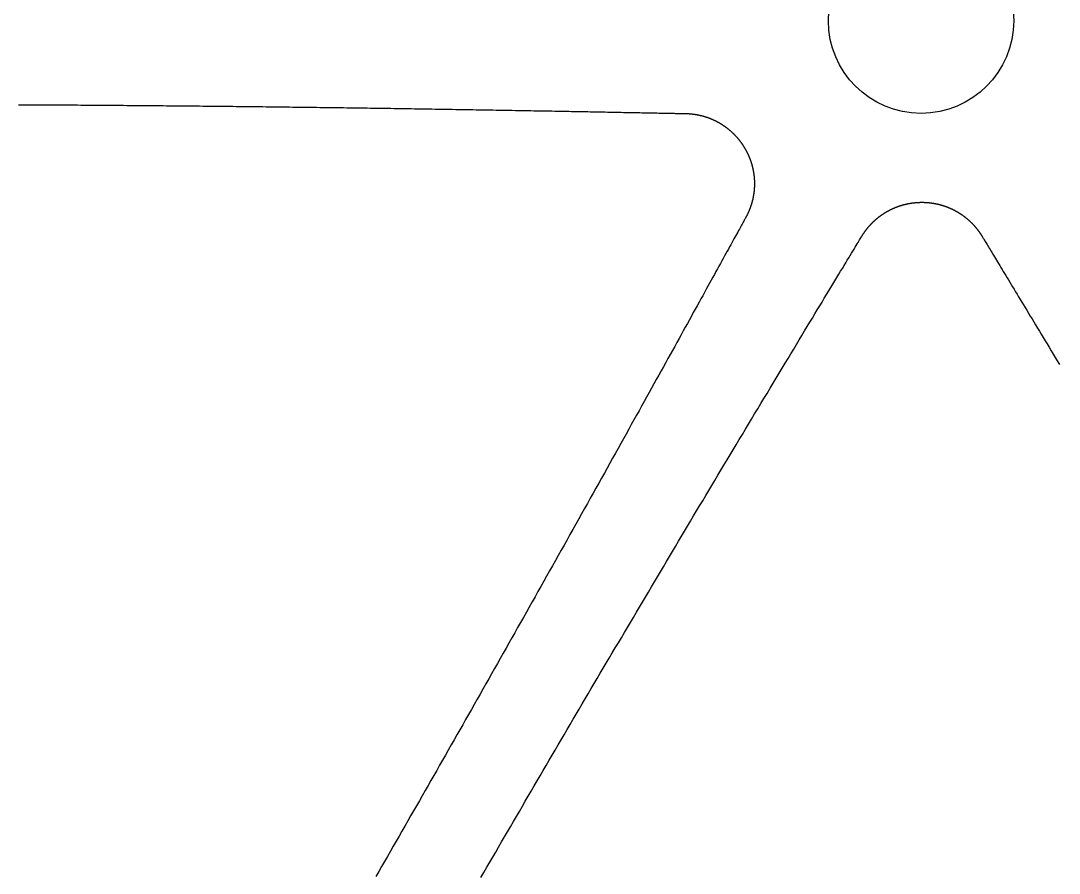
# Model space of a CAD drawing. Extents: x -3 to 136, y 0 to 121.
# Drawn here: x 52.1 to 68.9, y 46.94 to 60.73 of the extents above; entities that cross this region are included whole.
import ezdxf

# ---------------------------------------------------------------- set-up
doc = ezdxf.new("R2010")
doc.units = 0
doc.layers.get('0').update_dxf_attribs({"linetype": 'CONTINUOUS'})

msp = doc.modelspace()

# ---------------------------------------------------------------- linework, layer by layer
for points in [[(52.0584, 59.3766, 0), (52.1115, 59.3763, 0), (52.1647, 59.3761, 0), (52.2178, 59.3758, 0), (52.271, 59.3756, 0), (52.3241, 59.3753, 0), (52.3773, 59.375, 0), (52.4304, 59.3748, 0), (52.4836, 59.3745, 0), (52.5367, 59.3742, 0), (52.5899, 59.3739, 0), (52.6431, 59.3736, 0), (52.6962, 59.3733, 0), (52.7494, 59.373, 0), (52.8026, 59.3727, 0), (52.8558, 59.3724, 0), (52.909, 59.372, 0), (52.9622, 59.3717, 0), (53.0154, 59.3714, 0), (53.0686, 59.371, 0), (53.1218, 59.3707, 0), (53.175, 59.3703, 0), (53.2282, 59.37, 0), (53.2815, 59.3696, 0), (53.3347, 59.3693, 0), (53.388, 59.3689, 0), (53.4412, 59.3685, 0), (53.4945, 59.3681, 0), (53.5478, 59.3678, 0), (53.6011, 59.3674, 0), (53.6544, 59.367, 0), (53.7077, 59.3666, 0), (53.761, 59.3662, 0), (53.8143, 59.3658, 0), (53.8677, 59.3653, 0), (53.921, 59.3649, 0), (53.9744, 59.3645, 0), (54.0277, 59.3641, 0), (54.0811, 59.3636, 0), (54.1345, 59.3632, 0), (54.1879, 59.3627, 0), (54.2414, 59.3623, 0), (54.2948, 59.3618, 0), (54.3482, 59.3614, 0), (54.4017, 59.3609, 0), (54.4552, 59.3604, 0), (54.5087, 59.36, 0), (54.5622, 59.3595, 0), (54.6157, 59.359, 0), (54.6692, 59.3585, 0), (54.7227, 59.358, 0), (54.7763, 59.3575, 0), (54.8299, 59.357, 0), (54.8835, 59.3565, 0), (54.9371, 59.356, 0), (54.9907, 59.3554, 0), (55.0444, 59.3549, 0), (55.098, 59.3544, 0), (55.1517, 59.3538, 0), (55.2054, 59.3533, 0), (55.2591, 59.3527, 0), (55.3128, 59.3522, 0), (55.3666, 59.3516, 0), (55.4203, 59.3511, 0), (55.4741, 59.3505, 0), (55.5279, 59.3499, 0), (55.5817, 59.3494, 0), (55.6356, 59.3488, 0), (55.6895, 59.3482, 0), (55.7433, 59.3476, 0), (55.7972, 59.347, 0), (55.8512, 59.3464, 0), (55.9051, 59.3458, 0), (55.9591, 59.3452, 0), (56.0131, 59.3445, 0), (56.0671, 59.3439, 0), (56.1211, 59.3433, 0), (56.1752, 59.3427, 0), (56.2292, 59.342, 0), (56.2833, 59.3414, 0), (56.3375, 59.3407, 0), (56.3916, 59.3401, 0), (56.4458, 59.3394, 0), (56.5, 59.3388, 0), (56.5542, 59.3381, 0), (56.6085, 59.3374, 0), (56.6627, 59.3367, 0), (56.717, 59.3361, 0), (56.7713, 59.3354, 0), (56.8257, 59.3347, 0), (56.8801, 59.334, 0), (56.9345, 59.3333, 0), (56.9889, 59.3326, 0), (57.0433, 59.3318, 0), (57.0978, 59.3311, 0), (57.1523, 59.3304, 0), (57.2069, 59.3297, 0), (57.2614, 59.3289, 0), (57.316, 59.3282, 0), (57.3706, 59.3275, 0), (57.4253, 59.3267, 0), (57.48, 59.326, 0), (57.5347, 59.3252, 0), (57.5894, 59.3244, 0), (57.6442, 59.3237, 0), (57.699, 59.3229, 0), (57.7538, 59.3221, 0), (57.8087, 59.3213, 0), (57.8636, 59.3206, 0), (57.9185, 59.3198, 0), (57.9734, 59.319, 0), (58.0284, 59.3182, 0), (58.0834, 59.3174, 0), (58.1385, 59.3165, 0), (58.1936, 59.3157, 0), (58.2487, 59.3149, 0), (58.3038, 59.3141, 0), (58.359, 59.3132, 0), (58.4142, 59.3124, 0), (58.4695, 59.3116, 0), (58.5248, 59.3107, 0), (58.5801, 59.3099, 0), (58.6355, 59.309, 0), (58.6909, 59.3081, 0), (58.7463, 59.3073, 0), (58.8017, 59.3064, 0), (58.8572, 59.3055, 0), (58.9128, 59.3047, 0), (58.9683, 59.3038, 0), (59.0239, 59.3029, 0), (59.0796, 59.302, 0), (59.1353, 59.3011, 0), (59.1909, 59.3002, 0), (59.2463, 59.2993, 0), (59.3015, 59.2984, 0), (59.3565, 59.2975, 0), (59.4112, 59.2966, 0), (59.4657, 59.2957, 0), (59.52, 59.2947, 0), (59.574, 59.2938, 0), (59.6277, 59.2929, 0), (59.6813, 59.292, 0), (59.7345, 59.2911, 0), (59.7875, 59.2902, 0), (59.8402, 59.2893, 0), (59.8926, 59.2884, 0), (59.9448, 59.2875, 0), (59.9967, 59.2866, 0), (60.0482, 59.2857, 0), (60.0995, 59.2848, 0), (60.1505, 59.284, 0), (60.2012, 59.2831, 0), (60.2515, 59.2822, 0), (60.3016, 59.2813, 0), (60.3513, 59.2804, 0), (60.4007, 59.2795, 0), (60.4498, 59.2787, 0), (60.4985, 59.2778, 0), (60.5469, 59.2769, 0), (60.595, 59.2761, 0), (60.6426, 59.2752, 0), (60.69, 59.2743, 0), (60.737, 59.2735, 0), (60.7836, 59.2726, 0), (60.8298, 59.2718, 0), (60.8757, 59.271, 0), (60.9211, 59.2701, 0), (60.9662, 59.2693, 0), (61.0109, 59.2685, 0), (61.0552, 59.2676, 0), (61.0991, 59.2668, 0), (61.1426, 59.266, 0), (61.1857, 59.2652, 0), (61.2283, 59.2644, 0), (61.2706, 59.2636, 0), (61.3124, 59.2629, 0), (61.3538, 59.2621, 0), (61.3947, 59.2613, 0), (61.4352, 59.2605, 0), (61.4752, 59.2598, 0), (61.5148, 59.259, 0), (61.554, 59.2583, 0), (61.5926, 59.2575, 0), (61.6308, 59.2568, 0), (61.6686, 59.2561, 0), (61.7058, 59.2554, 0), (61.7426, 59.2547, 0), (61.7789, 59.254, 0), (61.8147, 59.2533, 0), (61.85, 59.2526, 0), (61.8847, 59.2519, 0), (61.919, 59.2513, 0), (61.9528, 59.2506, 0), (61.986, 59.25, 0), (62.0187, 59.2493, 0), (62.0509, 59.2487, 0), (62.0826, 59.2481, 0), (62.1137, 59.2475, 0), (62.1443, 59.2469, 0), (62.1743, 59.2463, 0), (62.2038, 59.2457, 0), (62.2327, 59.2452, 0), (62.261, 59.2446, 0), (62.2888, 59.2441, 0), (62.316, 59.2435, 0), (62.3426, 59.243, 0), (62.3686, 59.2425, 0), (62.3941, 59.242, 0), (62.4189, 59.2415, 0), (62.4432, 59.241, 0), (62.4668, 59.2406, 0), (62.4899, 59.2401, 0), (62.5123, 59.2397, 0), (62.5341, 59.2393, 0), (62.5553, 59.2388, 0), (62.5758, 59.2384, 0), (62.5957, 59.238, 0), (62.615, 59.2377, 0), (62.6336, 59.2373, 0), (62.6516, 59.237, 0), (62.6689, 59.2366, 0), (62.6856, 59.2363, 0), (62.7016, 59.236, 0), (62.7169, 59.2357, 0), (62.7315, 59.2354, 0), (62.7455, 59.2352, 0), (62.7588, 59.2349, 0), (62.7713, 59.2347, 0), (62.7832, 59.2345, 0), (62.7944, 59.2343, 0), (62.8049, 59.2341, 0), (62.8147, 59.2339, 0), (62.8237, 59.2337, 0), (62.832, 59.2336, 0), (62.8396, 59.2335, 0), (62.8465, 59.2333, 0), (62.8527, 59.2333, 0)], [(62.8527, 59.2333, 0), (62.8579, 59.2332, 0), (62.8631, 59.233, 0), (62.8684, 59.2329, 0), (62.8736, 59.2327, 0), (62.8789, 59.2325, 0), (62.8841, 59.2323, 0), (62.8893, 59.2321, 0), (62.8946, 59.2318, 0), (62.8998, 59.2315, 0), (62.9051, 59.2312, 0), (62.9103, 59.2309, 0), (62.9155, 59.2305, 0), (62.9207, 59.2302, 0), (62.926, 59.2297, 0), (62.9312, 59.2293, 0), (62.9364, 59.2289, 0), (62.9416, 59.2284, 0), (62.9468, 59.2279, 0), (62.952, 59.2273, 0), (62.9572, 59.2268, 0), (62.9625, 59.2262, 0), (62.9677, 59.2256, 0), (62.9729, 59.225, 0), (62.9781, 59.2243, 0), (62.9832, 59.2237, 0), (62.9884, 59.223, 0), (62.9936, 59.2222, 0), (62.9988, 59.2215, 0), (63.004, 59.2207, 0), (63.0092, 59.2199, 0), (63.0143, 59.2191, 0), (63.0195, 59.2182, 0), (63.0247, 59.2174, 0), (63.0298, 59.2165, 0), (63.035, 59.2156, 0), (63.0401, 59.2146, 0), (63.0453, 59.2137, 0), (63.0504, 59.2127, 0), (63.0556, 59.2117, 0), (63.0607, 59.2106, 0), (63.0658, 59.2096, 0), (63.071, 59.2085, 0), (63.0761, 59.2074, 0), (63.0812, 59.2062, 0), (63.0863, 59.2051, 0), (63.0914, 59.2039, 0), (63.0965, 59.2027, 0), (63.1016, 59.2015, 0), (63.1067, 59.2002, 0), (63.1118, 59.199, 0), (63.1169, 59.1977, 0), (63.122, 59.1963, 0), (63.127, 59.195, 0), (63.1321, 59.1936, 0), (63.1372, 59.1922, 0), (63.1422, 59.1908, 0), (63.1473, 59.1894, 0), (63.1523, 59.1879, 0), (63.1573, 59.1864, 0), (63.1623, 59.1849, 0), (63.1674, 59.1834, 0), (63.1724, 59.1818, 0), (63.1774, 59.1802, 0), (63.1824, 59.1786, 0), (63.1873, 59.177, 0), (63.1923, 59.1754, 0), (63.1973, 59.1737, 0), (63.2022, 59.172, 0), (63.2072, 59.1703, 0), (63.2121, 59.1685, 0), (63.2171, 59.1668, 0), (63.222, 59.165, 0), (63.2269, 59.1632, 0), (63.2318, 59.1614, 0), (63.2367, 59.1595, 0), (63.2416, 59.1576, 0), (63.2465, 59.1557, 0), (63.2514, 59.1538, 0), (63.2562, 59.1519, 0), (63.2611, 59.1499, 0), (63.2659, 59.1479, 0), (63.2708, 59.1459, 0), (63.2756, 59.1439, 0), (63.2804, 59.1418, 0), (63.2852, 59.1397, 0), (63.29, 59.1376, 0), (63.2948, 59.1355, 0), (63.2996, 59.1334, 0), (63.3043, 59.1312, 0), (63.3091, 59.129, 0), (63.3139, 59.1268, 0), (63.3186, 59.1246, 0), (63.3233, 59.1223, 0), (63.328, 59.1201, 0), (63.3328, 59.1178, 0), (63.3374, 59.1154, 0), (63.3421, 59.1131, 0), (63.3468, 59.1107, 0), (63.3515, 59.1083, 0), (63.3561, 59.1059, 0), (63.3608, 59.1035, 0), (63.3654, 59.1011, 0), (63.37, 59.0986, 0), (63.3747, 59.0961, 0), (63.3793, 59.0936, 0), (63.3838, 59.091, 0), (63.3884, 59.0885, 0), (63.393, 59.0859, 0), (63.3976, 59.0833, 0), (63.4021, 59.0807, 0), (63.4066, 59.078, 0), (63.4111, 59.0754, 0), (63.4157, 59.0727, 0), (63.4201, 59.07, 0), (63.4246, 59.0673, 0), (63.4291, 59.0645, 0), (63.4335, 59.0617, 0), (63.438, 59.059, 0), (63.4424, 59.0562, 0), (63.4468, 59.0533, 0), (63.4512, 59.0505, 0), (63.4556, 59.0476, 0), (63.46, 59.0447, 0), (63.4643, 59.0418, 0), (63.4687, 59.0389, 0), (63.473, 59.036, 0), (63.4773, 59.033, 0), (63.4816, 59.03, 0), (63.4859, 59.027, 0), (63.4901, 59.024, 0), (63.4944, 59.021, 0), (63.4986, 59.0179, 0), (63.5029, 59.0148, 0), (63.5071, 59.0117, 0), (63.5113, 59.0086, 0), (63.5155, 59.0055, 0), (63.5196, 59.0023, 0), (63.5238, 58.9992, 0), (63.5279, 58.996, 0), (63.532, 58.9928, 0), (63.5362, 58.9895, 0), (63.5402, 58.9863, 0), (63.5443, 58.983, 0), (63.5484, 58.9797, 0), (63.5524, 58.9764, 0), (63.5565, 58.9731, 0), (63.5605, 58.9698, 0), (63.5645, 58.9664, 0), (63.5685, 58.963, 0), (63.5724, 58.9596, 0), (63.5764, 58.9562, 0), (63.5803, 58.9528, 0), (63.5843, 58.9493, 0), (63.5882, 58.9459, 0), (63.5921, 58.9424, 0), (63.5959, 58.9389, 0), (63.5998, 58.9353, 0), (63.6036, 58.9318, 0), (63.6075, 58.9282, 0), (63.6113, 58.9247, 0), (63.6151, 58.9211, 0), (63.6188, 58.9175, 0), (63.6226, 58.9138, 0), (63.6263, 58.9102, 0), (63.6301, 58.9065, 0), (63.6338, 58.9029, 0), (63.6375, 58.8992, 0), (63.6412, 58.8954, 0), (63.6448, 58.8917, 0), (63.6485, 58.888, 0), (63.6521, 58.8842, 0), (63.6557, 58.8804, 0), (63.6593, 58.8766, 0), (63.6629, 58.8728, 0), (63.6664, 58.869, 0), (63.67, 58.8651, 0), (63.6735, 58.8612, 0), (63.677, 58.8574, 0), (63.6805, 58.8535, 0), (63.684, 58.8495, 0), (63.6874, 58.8456, 0), (63.6909, 58.8417, 0), (63.6943, 58.8377, 0), (63.6977, 58.8337, 0), (63.7011, 58.8297, 0), (63.7044, 58.8257, 0), (63.7078, 58.8217, 0), (63.7111, 58.8176, 0), (63.7144, 58.8136, 0), (63.7177, 58.8095, 0), (63.721, 58.8054, 0), (63.7242, 58.8013, 0), (63.7275, 58.7972, 0), (63.7307, 58.793, 0), (63.7339, 58.7889, 0), (63.7371, 58.7847, 0), (63.7403, 58.7805, 0), (63.7434, 58.7763, 0), (63.7465, 58.7721, 0), (63.7496, 58.7679, 0), (63.7527, 58.7636, 0), (63.7558, 58.7594, 0), (63.7588, 58.7551, 0), (63.7618, 58.7508, 0), (63.7648, 58.7465, 0), (63.7678, 58.7422, 0), (63.7708, 58.7379, 0), (63.7737, 58.7336, 0), (63.7766, 58.7292, 0), (63.7795, 58.7249, 0), (63.7824, 58.7205, 0), (63.7853, 58.7161, 0), (63.7881, 58.7117, 0), (63.7909, 58.7073, 0), (63.7937, 58.7029, 0), (63.7965, 58.6985, 0), (63.7993, 58.694, 0), (63.802, 58.6896, 0), (63.8047, 58.6851, 0), (63.8074, 58.6806, 0), (63.8101, 58.6761, 0), (63.8127, 58.6716, 0), (63.8154, 58.6671, 0), (63.818, 58.6626, 0), (63.8206, 58.658, 0), (63.8231, 58.6535, 0), (63.8257, 58.6489, 0), (63.8282, 58.6444, 0), (63.8307, 58.6398, 0), (63.8332, 58.6352, 0), (63.8357, 58.6306, 0), (63.8381, 58.6259, 0), (63.8405, 58.6213, 0), (63.8429, 58.6167, 0), (63.8453, 58.612, 0), (63.8477, 58.6074, 0), (63.85, 58.6027, 0), (63.8523, 58.598, 0), (63.8546, 58.5933, 0), (63.8569, 58.5886, 0), (63.8591, 58.5839, 0), (63.8614, 58.5792, 0), (63.8636, 58.5744, 0), (63.8657, 58.5697, 0), (63.8679, 58.5649, 0), (63.87, 58.5602, 0), (63.8722, 58.5554, 0), (63.8743, 58.5506, 0), (63.8763, 58.5458, 0), (63.8784, 58.541, 0), (63.8804, 58.5362, 0), (63.8824, 58.5314, 0), (63.8844, 58.5265, 0), (63.8864, 58.5217, 0), (63.8883, 58.5168, 0), (63.8903, 58.512, 0), (63.8922, 58.5071, 0), (63.894, 58.5022, 0), (63.8959, 58.4973, 0), (63.8977, 58.4924, 0), (63.8995, 58.4875, 0), (63.9013, 58.4826, 0), (63.9031, 58.4777, 0), (63.9048, 58.4727, 0), (63.9065, 58.4678, 0), (63.9082, 58.4628, 0), (63.9099, 58.4579, 0), (63.9116, 58.4529, 0), (63.9132, 58.4479, 0), (63.9148, 58.4429, 0), (63.9164, 58.4379, 0), (63.918, 58.4329, 0), (63.9195, 58.4279, 0), (63.921, 58.4229, 0), (63.9225, 58.4179, 0), (63.924, 58.4128, 0), (63.9254, 58.4078, 0), (63.9269, 58.4028, 0), (63.9283, 58.3977, 0), (63.9296, 58.3926, 0), (63.931, 58.3876, 0), (63.9323, 58.3825, 0), (63.9336, 58.3774, 0), (63.9349, 58.3723, 0), (63.9362, 58.3672, 0), (63.9374, 58.3622, 0), (63.9386, 58.3571, 0), (63.9398, 58.352, 0), (63.941, 58.3468, 0), (63.9421, 58.3417, 0), (63.9432, 58.3366, 0), (63.9443, 58.3315, 0), (63.9454, 58.3264, 0), (63.9464, 58.3212, 0), (63.9475, 58.3161, 0), (63.9485, 58.311, 0), (63.9494, 58.3058, 0), (63.9504, 58.3007, 0), (63.9513, 58.2955, 0), (63.9522, 58.2904, 0), (63.9531, 58.2852, 0), (63.954, 58.2801, 0), (63.9548, 58.2749, 0), (63.9556, 58.2698, 0), (63.9564, 58.2646, 0), (63.9572, 58.2594, 0), (63.9579, 58.2542, 0), (63.9586, 58.2491, 0), (63.9593, 58.2439, 0), (63.96, 58.2387, 0), (63.9606, 58.2335, 0), (63.9612, 58.2283, 0), (63.9618, 58.2231, 0), (63.9624, 58.2179, 0), (63.9629, 58.2127, 0), (63.9635, 58.2075, 0), (63.964, 58.2023, 0), (63.9644, 58.1971, 0), (63.9649, 58.1919, 0), (63.9653, 58.1867, 0), (63.9657, 58.1815, 0), (63.9661, 58.1763, 0), (63.9664, 58.1711, 0), (63.9668, 58.1659, 0), (63.9671, 58.1607, 0), (63.9674, 58.1555, 0), (63.9676, 58.1502, 0), (63.9679, 58.145, 0), (63.9681, 58.1398, 0), (63.9683, 58.1346, 0), (63.9684, 58.1294, 0), (63.9686, 58.1241, 0), (63.9687, 58.1189, 0), (63.9688, 58.1137, 0), (63.9688, 58.1085, 0), (63.9689, 58.1032, 0), (63.9689, 58.098, 0), (63.9689, 58.0928, 0), (63.9689, 58.0875, 0), (63.9688, 58.0823, 0), (63.9687, 58.0771, 0), (63.9686, 58.0719, 0), (63.9685, 58.0666, 0), (63.9684, 58.0614, 0), (63.9682, 58.0562, 0), (63.968, 58.051, 0), (63.9678, 58.0457, 0), (63.9675, 58.0405, 0), (63.9672, 58.0353, 0), (63.9669, 58.03, 0), (63.9666, 58.0248, 0), (63.9663, 58.0196, 0), (63.9659, 58.0144, 0), (63.9655, 58.0091, 0), (63.9651, 58.0039, 0), (63.9647, 57.9987, 0), (63.9642, 57.9935, 0), (63.9637, 57.9883, 0), (63.9632, 57.9831, 0), (63.9627, 57.9778, 0), (63.9621, 57.9726, 0), (63.9615, 57.9674, 0), (63.9609, 57.9622, 0), (63.9603, 57.957, 0), (63.9596, 57.9518, 0), (63.9589, 57.9466, 0), (63.9582, 57.9414, 0), (63.9575, 57.9362, 0), (63.9567, 57.931, 0), (63.956, 57.9258, 0), (63.9552, 57.9206, 0), (63.9543, 57.9155, 0), (63.9535, 57.9103, 0), (63.9526, 57.9051, 0), (63.9517, 57.9, 0), (63.9508, 57.8948, 0), (63.9499, 57.8897, 0), (63.9489, 57.8845, 0), (63.9479, 57.8794, 0), (63.9469, 57.8743, 0), (63.9458, 57.8691, 0), (63.9448, 57.864, 0), (63.9437, 57.8589, 0), (63.9426, 57.8538, 0), (63.9415, 57.8487, 0), (63.9403, 57.8436, 0), (63.9391, 57.8385, 0), (63.9379, 57.8334, 0), (63.9367, 57.8283, 0), (63.9354, 57.8232, 0), (63.9342, 57.8182, 0), (63.9329, 57.8131, 0), (63.9315, 57.8081, 0), (63.9302, 57.803, 0), (63.9288, 57.798, 0), (63.9275, 57.7929, 0), (63.926, 57.7879, 0), (63.9246, 57.7829, 0), (63.9231, 57.7779, 0), (63.9217, 57.7729, 0), (63.9202, 57.7679, 0), (63.9186, 57.7629, 0), (63.9171, 57.7579, 0), (63.9155, 57.7529, 0), (63.9139, 57.7479, 0), (63.9123, 57.743, 0), (63.9106, 57.738, 0), (63.909, 57.733, 0), (63.9073, 57.7281, 0), (63.9056, 57.7232, 0), (63.9038, 57.7182, 0), (63.9021, 57.7133, 0), (63.9003, 57.7084, 0), (63.8985, 57.7035, 0), (63.8967, 57.6986, 0), (63.8948, 57.6937, 0), (63.8929, 57.6889, 0), (63.891, 57.684, 0), (63.8891, 57.6791, 0), (63.8872, 57.6743, 0), (63.8852, 57.6694, 0), (63.8832, 57.6646, 0), (63.8812, 57.6598, 0), (63.8792, 57.655, 0), (63.8771, 57.6502, 0), (63.8751, 57.6454, 0), (63.873, 57.6406, 0), (63.8708, 57.6358, 0), (63.8687, 57.631, 0), (63.8665, 57.6263, 0), (63.8643, 57.6215, 0), (63.8621, 57.6168, 0), (63.8599, 57.612, 0), (63.8576, 57.6073, 0), (63.8554, 57.6026, 0), (63.8531, 57.5979, 0), (63.8507, 57.5932, 0), (63.8484, 57.5885, 0), (63.846, 57.5838, 0), (63.8436, 57.5792, 0), (63.8412, 57.5745, 0), (63.8388, 57.5699, 0), (63.8363, 57.5653, 0), (63.8339, 57.5606, 0), (63.8314, 57.556, 0), (63.8289, 57.5514, 0), (63.8263, 57.5468, 0)], [(65.7051, 57.2459, 0), (65.7078, 57.2504, 0), (65.7105, 57.2549, 0), (65.7133, 57.2593, 0), (65.716, 57.2638, 0), (65.7188, 57.2682, 0), (65.7216, 57.2727, 0), (65.7244, 57.2771, 0), (65.7273, 57.2815, 0), (65.7301, 57.2859, 0), (65.733, 57.2903, 0), (65.7359, 57.2946, 0), (65.7389, 57.299, 0), (65.7418, 57.3033, 0), (65.7448, 57.3076, 0), (65.7478, 57.3119, 0), (65.7508, 57.3162, 0), (65.7538, 57.3205, 0), (65.7568, 57.3248, 0), (65.7599, 57.329, 0), (65.763, 57.3332, 0), (65.7661, 57.3375, 0), (65.7692, 57.3417, 0), (65.7723, 57.3458, 0), (65.7755, 57.35, 0), (65.7787, 57.3542, 0), (65.7819, 57.3583, 0), (65.7851, 57.3625, 0), (65.7884, 57.3666, 0), (65.7916, 57.3707, 0), (65.7949, 57.3748, 0), (65.7982, 57.3788, 0), (65.8015, 57.3829, 0), (65.8048, 57.3869, 0), (65.8082, 57.3909, 0), (65.8116, 57.395, 0), (65.8149, 57.3989, 0), (65.8184, 57.4029, 0), (65.8218, 57.4069, 0), (65.8252, 57.4108, 0), (65.8287, 57.4148, 0), (65.8322, 57.4187, 0), (65.8357, 57.4226, 0), (65.8392, 57.4265, 0), (65.8427, 57.4303, 0), (65.8463, 57.4342, 0), (65.8499, 57.438, 0), (65.8535, 57.4418, 0), (65.8571, 57.4456, 0), (65.8607, 57.4494, 0), (65.8644, 57.4532, 0), (65.868, 57.4569, 0), (65.8717, 57.4607, 0), (65.8754, 57.4644, 0), (65.8791, 57.4681, 0), (65.8829, 57.4718, 0), (65.8866, 57.4754, 0), (65.8904, 57.4791, 0), (65.8942, 57.4827, 0), (65.898, 57.4863, 0), (65.9018, 57.4899, 0), (65.9056, 57.4935, 0), (65.9095, 57.497, 0), (65.9133, 57.5006, 0), (65.9172, 57.5041, 0), (65.9211, 57.5076, 0), (65.925, 57.5111, 0), (65.929, 57.5146, 0), (65.9329, 57.518, 0), (65.9369, 57.5214, 0), (65.9409, 57.5249, 0), (65.9448, 57.5282, 0), (65.9489, 57.5316, 0), (65.9529, 57.535, 0), (65.9569, 57.5383, 0), (65.961, 57.5416, 0), (65.965, 57.5449, 0), (65.9691, 57.5482, 0), (65.9732, 57.5515, 0), (65.9773, 57.5547, 0), (65.9815, 57.5579, 0), (65.9856, 57.5611, 0), (65.9898, 57.5643, 0), (65.9939, 57.5675, 0), (65.9981, 57.5706, 0), (66.0023, 57.5737, 0), (66.0066, 57.5768, 0), (66.0108, 57.5799, 0), (66.015, 57.583, 0), (66.0193, 57.586, 0), (66.0236, 57.5891, 0), (66.0279, 57.5921, 0), (66.0322, 57.5951, 0), (66.0365, 57.598, 0), (66.0408, 57.601, 0), (66.0451, 57.6039, 0), (66.0495, 57.6068, 0), (66.0539, 57.6097, 0), (66.0583, 57.6126, 0), (66.0627, 57.6154, 0), (66.0671, 57.6183, 0), (66.0715, 57.6211, 0), (66.0759, 57.6239, 0), (66.0804, 57.6266, 0), (66.0849, 57.6294, 0), (66.0893, 57.6321, 0), (66.0938, 57.6348, 0), (66.0983, 57.6375, 0), (66.1029, 57.6402, 0), (66.1074, 57.6428, 0), (66.1119, 57.6454, 0), (66.1165, 57.648, 0), (66.1211, 57.6506, 0), (66.1256, 57.6532, 0), (66.1302, 57.6557, 0), (66.1348, 57.6582, 0), (66.1394, 57.6607, 0), (66.144, 57.6632, 0), (66.1487, 57.6656, 0), (66.1533, 57.6681, 0), (66.158, 57.6705, 0), (66.1626, 57.6729, 0), (66.1673, 57.6752, 0), (66.172, 57.6776, 0), (66.1767, 57.6799, 0), (66.1814, 57.6822, 0), (66.1861, 57.6845, 0), (66.1908, 57.6867, 0), (66.1955, 57.689, 0), (66.2003, 57.6912, 0), (66.205, 57.6934, 0), (66.2098, 57.6955, 0), (66.2146, 57.6977, 0), (66.2193, 57.6998, 0), (66.2241, 57.7019, 0), (66.2289, 57.704, 0), (66.2337, 57.706, 0), (66.2386, 57.708, 0), (66.2434, 57.7101, 0), (66.2482, 57.712, 0), (66.2531, 57.714, 0), (66.2579, 57.716, 0), (66.2628, 57.7179, 0), (66.2676, 57.7198, 0), (66.2725, 57.7216, 0), (66.2774, 57.7235, 0), (66.2823, 57.7253, 0), (66.2872, 57.7271, 0), (66.2921, 57.7289, 0), (66.297, 57.7307, 0), (66.3019, 57.7324, 0), (66.3069, 57.7341, 0), (66.3118, 57.7358, 0), (66.3168, 57.7375, 0), (66.3217, 57.7392, 0), (66.3267, 57.7408, 0), (66.3317, 57.7424, 0), (66.3366, 57.744, 0), (66.3416, 57.7455, 0), (66.3466, 57.7471, 0), (66.3516, 57.7486, 0), (66.3566, 57.7501, 0), (66.3616, 57.7515, 0), (66.3667, 57.753, 0), (66.3717, 57.7544, 0), (66.3767, 57.7558, 0), (66.3818, 57.7572, 0), (66.3868, 57.7585, 0), (66.3919, 57.7598, 0), (66.3969, 57.7611, 0), (66.402, 57.7624, 0), (66.4071, 57.7637, 0), (66.4122, 57.7649, 0), (66.4173, 57.7661, 0), (66.4223, 57.7673, 0), (66.4274, 57.7685, 0), (66.4326, 57.7696, 0), (66.4377, 57.7708, 0), (66.4428, 57.7718, 0), (66.4479, 57.7729, 0), (66.453, 57.774, 0), (66.4582, 57.775, 0), (66.4633, 57.776, 0), (66.4685, 57.777, 0), (66.4736, 57.7779, 0), (66.4788, 57.7789, 0), (66.4839, 57.7798, 0), (66.4891, 57.7807, 0), (66.4943, 57.7815, 0), (66.4994, 57.7824, 0), (66.5046, 57.7832, 0), (66.5098, 57.784, 0), (66.515, 57.7847, 0), (66.5202, 57.7855, 0), (66.5254, 57.7862, 0), (66.5306, 57.7869, 0), (66.5358, 57.7875, 0), (66.541, 57.7882, 0), (66.5462, 57.7888, 0), (66.5514, 57.7894, 0), (66.5566, 57.79, 0), (66.5618, 57.7905, 0), (66.567, 57.7911, 0), (66.5722, 57.7916, 0), (66.5775, 57.792, 0), (66.5827, 57.7925, 0), (66.5879, 57.7929, 0), (66.5931, 57.7933, 0), (66.5983, 57.7937, 0), (66.6036, 57.7941, 0), (66.6088, 57.7944, 0), (66.614, 57.7947, 0), (66.6192, 57.795, 0), (66.6245, 57.7953, 0), (66.6297, 57.7955, 0), (66.6349, 57.7957, 0), (66.6401, 57.7959, 0), (66.6454, 57.7961, 0), (66.6506, 57.7962, 0), (66.6558, 57.7963, 0), (66.6611, 57.7964, 0), (66.6663, 57.7965, 0), (66.6715, 57.7965, 0), (66.6767, 57.7966, 0), (66.682, 57.7965, 0), (66.6872, 57.7965, 0), (66.6924, 57.7965, 0), (66.6976, 57.7964, 0), (66.7029, 57.7963, 0), (66.7081, 57.7962, 0), (66.7133, 57.796, 0), (66.7185, 57.7959, 0), (66.7238, 57.7957, 0), (66.729, 57.7954, 0), (66.7342, 57.7952, 0), (66.7394, 57.7949, 0), (66.7446, 57.7946, 0), (66.7498, 57.7943, 0), (66.7551, 57.794, 0), (66.7603, 57.7936, 0), (66.7655, 57.7932, 0), (66.7707, 57.7928, 0), (66.7759, 57.7924, 0), (66.7811, 57.7919, 0), (66.7863, 57.7915, 0), (66.7915, 57.791, 0), (66.7967, 57.7904, 0), (66.8019, 57.7899, 0), (66.8071, 57.7893, 0), (66.8123, 57.7887, 0), (66.8175, 57.7881, 0), (66.8227, 57.7874, 0), (66.8278, 57.7868, 0), (66.833, 57.7861, 0), (66.8382, 57.7853, 0), (66.8434, 57.7846, 0), (66.8485, 57.7838, 0), (66.8537, 57.783, 0), (66.8589, 57.7822, 0), (66.864, 57.7814, 0), (66.8692, 57.7805, 0), (66.8744, 57.7796, 0), (66.8795, 57.7787, 0), (66.8847, 57.7778, 0), (66.8898, 57.7768, 0), (66.8949, 57.7758, 0), (66.9001, 57.7748, 0), (66.9052, 57.7738, 0), (66.9103, 57.7728, 0), (66.9155, 57.7717, 0), (66.9206, 57.7706, 0), (66.9257, 57.7695, 0), (66.9308, 57.7683, 0), (66.9359, 57.7671, 0), (66.941, 57.7659, 0), (66.9461, 57.7647, 0), (66.9512, 57.7635, 0), (66.9563, 57.7622, 0), (66.9614, 57.7609, 0), (66.9665, 57.7596, 0), (66.9716, 57.7583, 0), (66.9766, 57.7569, 0), (66.9817, 57.7555, 0), (66.9867, 57.7541, 0), (66.9918, 57.7527, 0), (66.9968, 57.7512, 0), (67.0019, 57.7498, 0), (67.0069, 57.7483, 0), (67.0119, 57.7467, 0), (67.0169, 57.7452, 0), (67.0219, 57.7436, 0), (67.0269, 57.742, 0), (67.0319, 57.7404, 0), (67.0368, 57.7388, 0), (67.0418, 57.7371, 0), (67.0468, 57.7355, 0), (67.0517, 57.7338, 0), (67.0566, 57.732, 0), (67.0616, 57.7303, 0), (67.0665, 57.7285, 0), (67.0714, 57.7267, 0), (67.0763, 57.7249, 0), (67.0812, 57.7231, 0), (67.0861, 57.7212, 0), (67.091, 57.7193, 0), (67.0958, 57.7174, 0), (67.1007, 57.7155, 0), (67.1056, 57.7135, 0), (67.1104, 57.7116, 0), (67.1152, 57.7096, 0), (67.12, 57.7076, 0), (67.1249, 57.7055, 0), (67.1297, 57.7035, 0), (67.1345, 57.7014, 0), (67.1392, 57.6993, 0), (67.144, 57.6972, 0), (67.1488, 57.695, 0), (67.1535, 57.6929, 0), (67.1583, 57.6907, 0), (67.163, 57.6884, 0), (67.1677, 57.6862, 0), (67.1724, 57.684, 0), (67.1771, 57.6817, 0), (67.1818, 57.6794, 0), (67.1865, 57.6771, 0), (67.1912, 57.6747, 0), (67.1958, 57.6724, 0), (67.2005, 57.67, 0), (67.2051, 57.6676, 0), (67.2097, 57.6651, 0), (67.2144, 57.6627, 0), (67.219, 57.6602, 0), (67.2236, 57.6577, 0), (67.2281, 57.6552, 0), (67.2327, 57.6527, 0), (67.2373, 57.6501, 0), (67.2418, 57.6476, 0), (67.2464, 57.645, 0), (67.2509, 57.6423, 0), (67.2554, 57.6397, 0), (67.2599, 57.637, 0), (67.2644, 57.6344, 0), (67.2689, 57.6317, 0), (67.2733, 57.6289, 0), (67.2778, 57.6262, 0), (67.2822, 57.6234, 0), (67.2866, 57.6206, 0), (67.2911, 57.6178, 0), (67.2955, 57.615, 0), (67.2999, 57.6122, 0), (67.3042, 57.6093, 0), (67.3086, 57.6064, 0), (67.313, 57.6035, 0), (67.3173, 57.6006, 0), (67.3216, 57.5976, 0), (67.3259, 57.5946, 0), (67.3302, 57.5916, 0), (67.3345, 57.5886, 0), (67.3388, 57.5856, 0), (67.3431, 57.5826, 0), (67.3473, 57.5795, 0), (67.3515, 57.5764, 0), (67.3558, 57.5733, 0), (67.36, 57.5701, 0), (67.3642, 57.567, 0), (67.3683, 57.5638, 0), (67.3725, 57.5606, 0), (67.3767, 57.5574, 0), (67.3808, 57.5542, 0), (67.3849, 57.5509, 0), (67.389, 57.5477, 0), (67.3931, 57.5444, 0), (67.3972, 57.5411, 0), (67.4012, 57.5378, 0), (67.4052, 57.5344, 0), (67.4093, 57.5311, 0), (67.4133, 57.5277, 0), (67.4173, 57.5243, 0), (67.4212, 57.5209, 0), (67.4252, 57.5175, 0), (67.4291, 57.514, 0), (67.433, 57.5106, 0), (67.4369, 57.5071, 0), (67.4408, 57.5036, 0), (67.4447, 57.5001, 0), (67.4486, 57.4965, 0), (67.4524, 57.493, 0), (67.4562, 57.4894, 0), (67.46, 57.4858, 0), (67.4638, 57.4822, 0), (67.4676, 57.4786, 0), (67.4713, 57.475, 0), (67.4751, 57.4713, 0), (67.4788, 57.4676, 0), (67.4825, 57.464, 0), (67.4862, 57.4603, 0), (67.4898, 57.4565, 0), (67.4935, 57.4528, 0), (67.4971, 57.449, 0), (67.5007, 57.4453, 0), (67.5043, 57.4415, 0), (67.5079, 57.4377, 0), (67.5115, 57.4339, 0), (67.515, 57.43, 0), (67.5185, 57.4262, 0), (67.522, 57.4223, 0), (67.5255, 57.4184, 0), (67.529, 57.4145, 0), (67.5325, 57.4106, 0), (67.5359, 57.4066, 0), (67.5393, 57.4027, 0), (67.5427, 57.3987, 0), (67.5461, 57.3947, 0), (67.5494, 57.3908, 0), (67.5528, 57.3867, 0), (67.5561, 57.3827, 0), (67.5594, 57.3787, 0), (67.5627, 57.3746, 0), (67.566, 57.3705, 0), (67.5692, 57.3664, 0), (67.5725, 57.3623, 0), (67.5757, 57.3582, 0), (67.5789, 57.3541, 0), (67.582, 57.3499, 0), (67.5852, 57.3458, 0), (67.5883, 57.3416, 0), (67.5914, 57.3374, 0), (67.5945, 57.3332, 0), (67.5976, 57.3289, 0), (67.6007, 57.3247, 0), (67.6037, 57.3204, 0), (67.6067, 57.3162, 0), (67.6097, 57.3119, 0), (67.6127, 57.3076, 0), (67.6157, 57.3033, 0), (67.6186, 57.2989, 0), (67.6216, 57.2946, 0), (67.6245, 57.2902, 0), (67.6273, 57.2859, 0), (67.6302, 57.2815, 0), (67.633, 57.2771, 0), (67.6359, 57.2727, 0), (67.6387, 57.2682, 0), (67.6415, 57.2638, 0), (67.6442, 57.2593, 0), (67.647, 57.2549, 0), (67.6497, 57.2504, 0), (67.6524, 57.2459, 0)], [(63.8263, 57.5468, 0), (63.8217, 57.5386, 0), (63.8165, 57.5291, 0), (63.8104, 57.5183, 0), (63.8037, 57.5061, 0), (63.7962, 57.4926, 0), (63.7881, 57.4778, 0), (63.7792, 57.4618, 0), (63.7697, 57.4444, 0), (63.7594, 57.4258, 0), (63.7485, 57.406, 0), (63.7369, 57.3849, 0), (63.7246, 57.3626, 0), (63.7116, 57.3391, 0), (63.698, 57.3144, 0), (63.6838, 57.2885, 0), (63.6688, 57.2614, 0), (63.6533, 57.2331, 0), (63.6371, 57.2037, 0), (63.6202, 57.1731, 0), (63.6028, 57.1414, 0), (63.5847, 57.1085, 0), (63.566, 57.0746, 0), (63.5467, 57.0395, 0), (63.5268, 57.0033, 0), (63.5063, 56.9661, 0), (63.4852, 56.9278, 0), (63.4635, 56.8884, 0), (63.4412, 56.848, 0), (63.4184, 56.8065, 0), (63.395, 56.764, 0), (63.371, 56.7205, 0), (63.3465, 56.676, 0), (63.3214, 56.6305, 0), (63.2958, 56.584, 0), (63.2697, 56.5366, 0), (63.243, 56.4881, 0), (63.2158, 56.4388, 0), (63.188, 56.3885, 0), (63.1598, 56.3372, 0), (63.131, 56.2851, 0), (63.1017, 56.232, 0), (63.072, 56.1781, 0), (63.0417, 56.1233, 0), (63.011, 56.0676, 0), (62.9797, 56.011, 0), (62.948, 55.9536, 0), (62.9159, 55.8954, 0), (62.8832, 55.8363, 0), (62.8501, 55.7764, 0), (62.8166, 55.7157, 0), (62.7826, 55.6542, 0), (62.7482, 55.5919, 0), (62.7133, 55.5289, 0), (62.678, 55.4651, 0), (62.6423, 55.4006, 0), (62.6062, 55.3353, 0), (62.5696, 55.2693, 0), (62.5327, 55.2025, 0), (62.4954, 55.1351, 0), (62.4576, 55.067, 0), (62.4195, 54.9982, 0), (62.381, 54.9287, 0), (62.3421, 54.8585, 0), (62.3029, 54.7877, 0), (62.2632, 54.7163, 0), (62.2233, 54.6443, 0), (62.1829, 54.5716, 0), (62.1423, 54.4983, 0), (62.1013, 54.4244, 0), (62.0599, 54.35, 0), (62.0182, 54.275, 0), (61.9762, 54.1994, 0), (61.9339, 54.1233, 0), (61.8913, 54.0466, 0), (61.8484, 53.9694, 0), (61.8051, 53.8917, 0), (61.7616, 53.8135, 0), (61.7178, 53.7348, 0), (61.6737, 53.6556, 0), (61.6293, 53.5759, 0), (61.5846, 53.4958, 0), (61.5397, 53.4152, 0), (61.4946, 53.3342, 0), (61.4491, 53.2528, 0), (61.4035, 53.1709, 0), (61.3576, 53.0887, 0), (61.3114, 53.006, 0), (61.265, 52.923, 0), (61.2184, 52.8396, 0), (61.1716, 52.7558, 0), (61.1246, 52.6717, 0), (61.0773, 52.5873, 0), (61.0301, 52.5029, 0), (60.9829, 52.4186, 0), (60.9357, 52.3344, 0), (60.8886, 52.2502, 0), (60.8415, 52.1661, 0), (60.7943, 52.0821, 0), (60.7473, 51.9982, 0), (60.7002, 51.9143, 0), (60.6532, 51.8305, 0), (60.6061, 51.7468, 0), (60.5591, 51.6631, 0), (60.5121, 51.5795, 0), (60.4652, 51.496, 0), (60.4182, 51.4125, 0), (60.3713, 51.3291, 0), (60.3244, 51.2457, 0), (60.2775, 51.1624, 0), (60.2306, 51.0792, 0), (60.1837, 50.996, 0), (60.1368, 50.9129, 0), (60.09, 50.8299, 0), (60.0432, 50.7469, 0), (59.9963, 50.6639, 0), (59.9495, 50.581, 0), (59.9027, 50.4982, 0), (59.8559, 50.4153, 0), (59.8091, 50.3326, 0), (59.7623, 50.2499, 0), (59.7156, 50.1672, 0), (59.6688, 50.0846, 0), (59.622, 50.002, 0), (59.5753, 49.9195, 0), (59.5285, 49.837, 0), (59.4817, 49.7545, 0), (59.435, 49.6721, 0), (59.3882, 49.5898, 0), (59.3415, 49.5074, 0), (59.2947, 49.4251, 0), (59.248, 49.3428, 0), (59.2012, 49.2606, 0), (59.1545, 49.1784, 0), (59.1077, 49.0962, 0), (59.0609, 49.014, 0), (59.0142, 48.9319, 0), (58.9674, 48.8498, 0), (58.9206, 48.7677, 0), (58.8738, 48.6857, 0), (58.827, 48.6036, 0), (58.7802, 48.5216, 0), (58.7334, 48.4396, 0), (58.6866, 48.3577, 0), (58.6398, 48.2757, 0), (58.5929, 48.1938, 0), (58.5461, 48.1118, 0), (58.4992, 48.0299, 0), (58.4524, 47.948, 0), (58.4055, 47.8661, 0), (58.3586, 47.7843, 0), (58.3116, 47.7024, 0), (58.2647, 47.6205, 0), (58.2178, 47.5387, 0), (58.1708, 47.4568, 0), (58.1238, 47.375, 0), (58.0768, 47.2932, 0), (58.0298, 47.2113, 0), (57.9827, 47.1295, 0), (57.9357, 47.0476, 0), (57.8886, 46.9658, 0), (57.8415, 46.8839, 0)], [(59.5436, 46.8703, 0), (59.5912, 46.9523, 0), (59.6388, 47.0344, 0), (59.6864, 47.1165, 0), (59.734, 47.1987, 0), (59.7818, 47.2808, 0), (59.8295, 47.363, 0), (59.8773, 47.4453, 0), (59.9251, 47.5275, 0), (59.9729, 47.6098, 0), (60.0208, 47.6921, 0), (60.0688, 47.7745, 0), (60.1168, 47.8569, 0), (60.1648, 47.9393, 0), (60.2129, 48.0218, 0), (60.261, 48.1043, 0), (60.3091, 48.1869, 0), (60.3573, 48.2695, 0), (60.4056, 48.3521, 0), (60.4538, 48.4348, 0), (60.5022, 48.5175, 0), (60.5506, 48.6003, 0), (60.599, 48.6831, 0), (60.6475, 48.766, 0), (60.696, 48.8489, 0), (60.7446, 48.9319, 0), (60.7932, 49.0149, 0), (60.8419, 49.098, 0), (60.8907, 49.1811, 0), (60.9394, 49.2643, 0), (60.9882, 49.3473, 0), (61.0369, 49.4303, 0), (61.0856, 49.5133, 0), (61.1343, 49.5961, 0), (61.183, 49.6789, 0), (61.2316, 49.7617, 0), (61.2803, 49.8444, 0), (61.3289, 49.927, 0), (61.3775, 50.0096, 0), (61.4261, 50.0921, 0), (61.4747, 50.1746, 0), (61.5233, 50.2571, 0), (61.5719, 50.3395, 0), (61.6205, 50.4218, 0), (61.669, 50.5041, 0), (61.7176, 50.5864, 0), (61.7662, 50.6687, 0), (61.8148, 50.7509, 0), (61.8634, 50.8331, 0), (61.9119, 50.9152, 0), (61.9605, 50.9974, 0), (62.0091, 51.0795, 0), (62.0577, 51.1616, 0), (62.1063, 51.2437, 0), (62.1549, 51.3257, 0), (62.2036, 51.4078, 0), (62.2522, 51.4898, 0), (62.3009, 51.5718, 0), (62.3495, 51.6539, 0), (62.3982, 51.7359, 0), (62.4469, 51.8179, 0), (62.4957, 51.8999, 0), (62.5444, 51.9819, 0), (62.5932, 52.0639, 0), (62.6419, 52.146, 0), (62.6907, 52.228, 0), (62.7396, 52.3101, 0), (62.7884, 52.3921, 0), (62.8373, 52.4742, 0), (62.8862, 52.5563, 0), (62.9352, 52.6384, 0), (62.9842, 52.7206, 0), (63.0332, 52.8027, 0), (63.0822, 52.8849, 0), (63.1313, 52.9672, 0), (63.1804, 53.0494, 0), (63.2296, 53.1317, 0), (63.2788, 53.214, 0), (63.328, 53.2964, 0), (63.3773, 53.3788, 0), (63.4266, 53.4613, 0), (63.4759, 53.5438, 0), (63.5254, 53.6263, 0), (63.5748, 53.7089, 0), (63.6243, 53.7916, 0), (63.6739, 53.8743, 0), (63.7235, 53.957, 0), (63.7731, 54.0399, 0), (63.8228, 54.1228, 0), (63.8726, 54.2057, 0), (63.9224, 54.2887, 0), (63.9723, 54.3718, 0), (64.0222, 54.455, 0), (64.0722, 54.5382, 0), (64.1223, 54.6215, 0), (64.1724, 54.7049, 0), (64.2223, 54.788, 0), (64.2718, 54.8703, 0), (64.3208, 54.9518, 0), (64.3694, 55.0324, 0), (64.4174, 55.1122, 0), (64.4649, 55.1911, 0), (64.5119, 55.2691, 0), (64.5582, 55.3461, 0), (64.604, 55.4221, 0), (64.6492, 55.4971, 0), (64.6937, 55.5709, 0), (64.7376, 55.6437, 0), (64.7808, 55.7154, 0), (64.8233, 55.7859, 0), (64.8651, 55.8552, 0), (64.9062, 55.9232, 0), (64.9465, 55.99, 0), (64.986, 56.0554, 0), (65.0247, 56.1196, 0), (65.0626, 56.1823, 0), (65.0997, 56.2437, 0), (65.1359, 56.3036, 0), (65.1712, 56.362, 0), (65.2056, 56.419, 0), (65.239, 56.4744, 0), (65.2716, 56.5282, 0), (65.3031, 56.5804, 0), (65.3337, 56.631, 0), (65.3632, 56.6799, 0), (65.3918, 56.727, 0), (65.4192, 56.7725, 0), (65.4456, 56.8162, 0), (65.4709, 56.858, 0), (65.4951, 56.898, 0), (65.5182, 56.9362, 0), (65.5401, 56.9724, 0), (65.5608, 57.0067, 0), (65.5803, 57.039, 0), (65.5986, 57.0693, 0), (65.6157, 57.0975, 0), (65.6315, 57.1237, 0), (65.646, 57.1478, 0), (65.6593, 57.1697, 0), (65.6711, 57.1894, 0), (65.6817, 57.2069, 0), (65.6909, 57.2222, 0), (65.6987, 57.2352, 0), (65.7051, 57.2459, 0)], [(67.6524, 57.2459, 0), (67.6567, 57.2386, 0), (67.6617, 57.2304, 0), (67.6673, 57.2211, 0), (67.6735, 57.2108, 0), (67.6803, 57.1995, 0), (67.6877, 57.1872, 0), (67.6957, 57.1739, 0), (67.7043, 57.1597, 0), (67.7135, 57.1444, 0), (67.7233, 57.1282, 0), (67.7336, 57.1111, 0), (67.7446, 57.093, 0), (67.7561, 57.0739, 0), (67.7682, 57.0539, 0), (67.7808, 57.033, 0), (67.7941, 57.0111, 0), (67.8079, 56.9883, 0), (67.8222, 56.9646, 0), (67.8371, 56.94, 0), (67.8525, 56.9145, 0), (67.8685, 56.8881, 0), (67.885, 56.8608, 0), (67.9021, 56.8326, 0), (67.9196, 56.8036, 0), (67.9377, 56.7736, 0), (67.9564, 56.7429, 0), (67.9755, 56.7112, 0), (67.9952, 56.6787, 0), (68.0153, 56.6454, 0), (68.036, 56.6112, 0), (68.0572, 56.5762, 0), (68.0788, 56.5404, 0), (68.101, 56.5037, 0), (68.1236, 56.4662, 0), (68.1468, 56.428, 0), (68.1704, 56.3889, 0), (68.1945, 56.349, 0), (68.219, 56.3084, 0), (68.244, 56.267, 0), (68.2695, 56.2248, 0), (68.2955, 56.1818, 0), (68.3219, 56.1381, 0), (68.3487, 56.0936, 0), (68.376, 56.0484, 0), (68.4038, 56.0024, 0), (68.432, 55.9558, 0), (68.4606, 55.9083, 0), (68.4896, 55.8602, 0), (68.5191, 55.8113, 0), (68.549, 55.7618, 0), (68.5793, 55.7115, 0), (68.61, 55.6606, 0), (68.6411, 55.6089, 0), (68.6727, 55.5566, 0), (68.7046, 55.5036, 0), (68.7369, 55.4499, 0), (68.7697, 55.3956, 0), (68.8028, 55.3406, 0), (68.8363, 55.285, 0), (68.8702, 55.2287, 0), (68.9044, 55.1718, 0)]]:
    msp.add_polyline3d(points)
msp.add_circle((66.666, 60.73445), 1.5)

doc.saveas('drawing.dxf')
